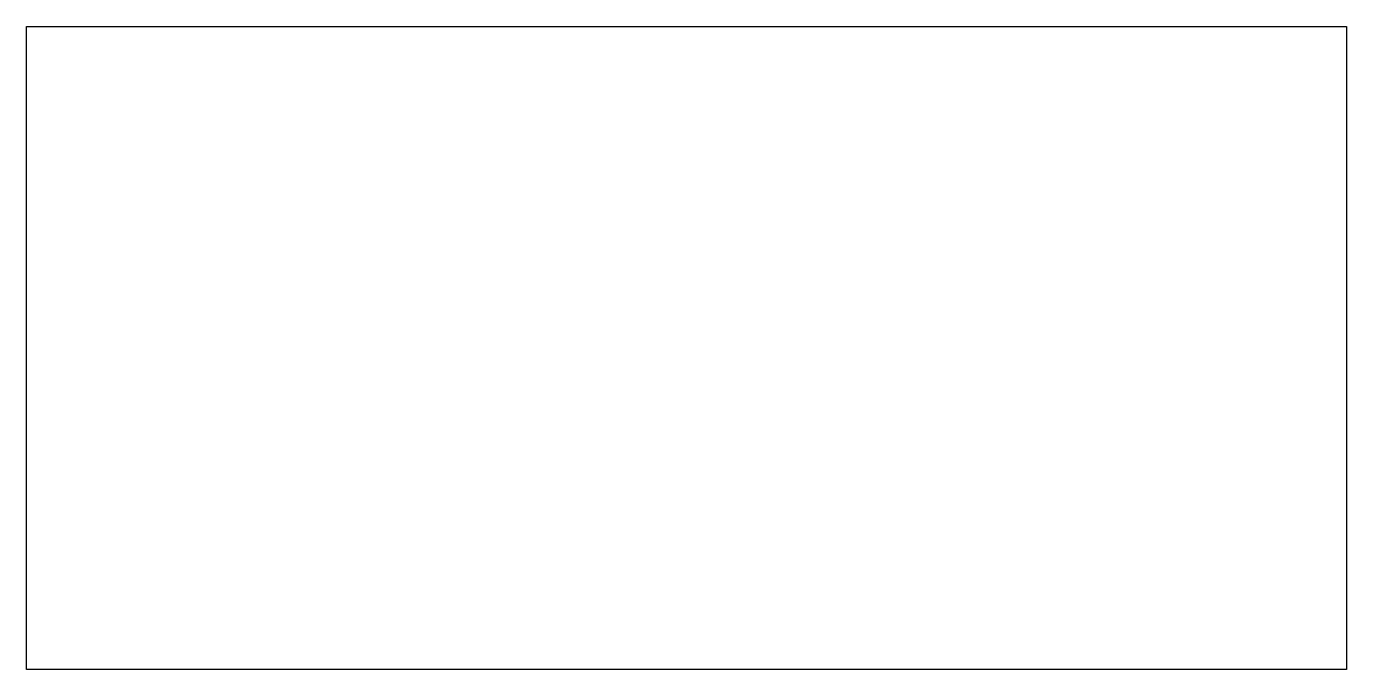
# Model space of a CAD drawing. Header units: inches. Extents: x 3.19 to 5.31, y 4.98 to 6.01.
import ezdxf

# ---------------------------------------------------------------- set-up
doc = ezdxf.new("R2010")
doc.units = ezdxf.units.IN
doc.header["$MEASUREMENT"] = 0
doc.layers.add('Layer 1', color=7, linetype='Continuous')
picture_1 = doc.add_image_def('image1.png', size_in_pixel=(318, 155))

msp = doc.modelspace()

# ---------------------------------------------------------------- pictures from other files: only their frames are drawn
at = {"layer": 'Layer 1'}
image = msp.add_image(picture_1, insert=(3.1944, 4.9806), size_in_units=(2.1198, 1.0332), dxfattribs=at)

doc.saveas('drawing.dxf')
